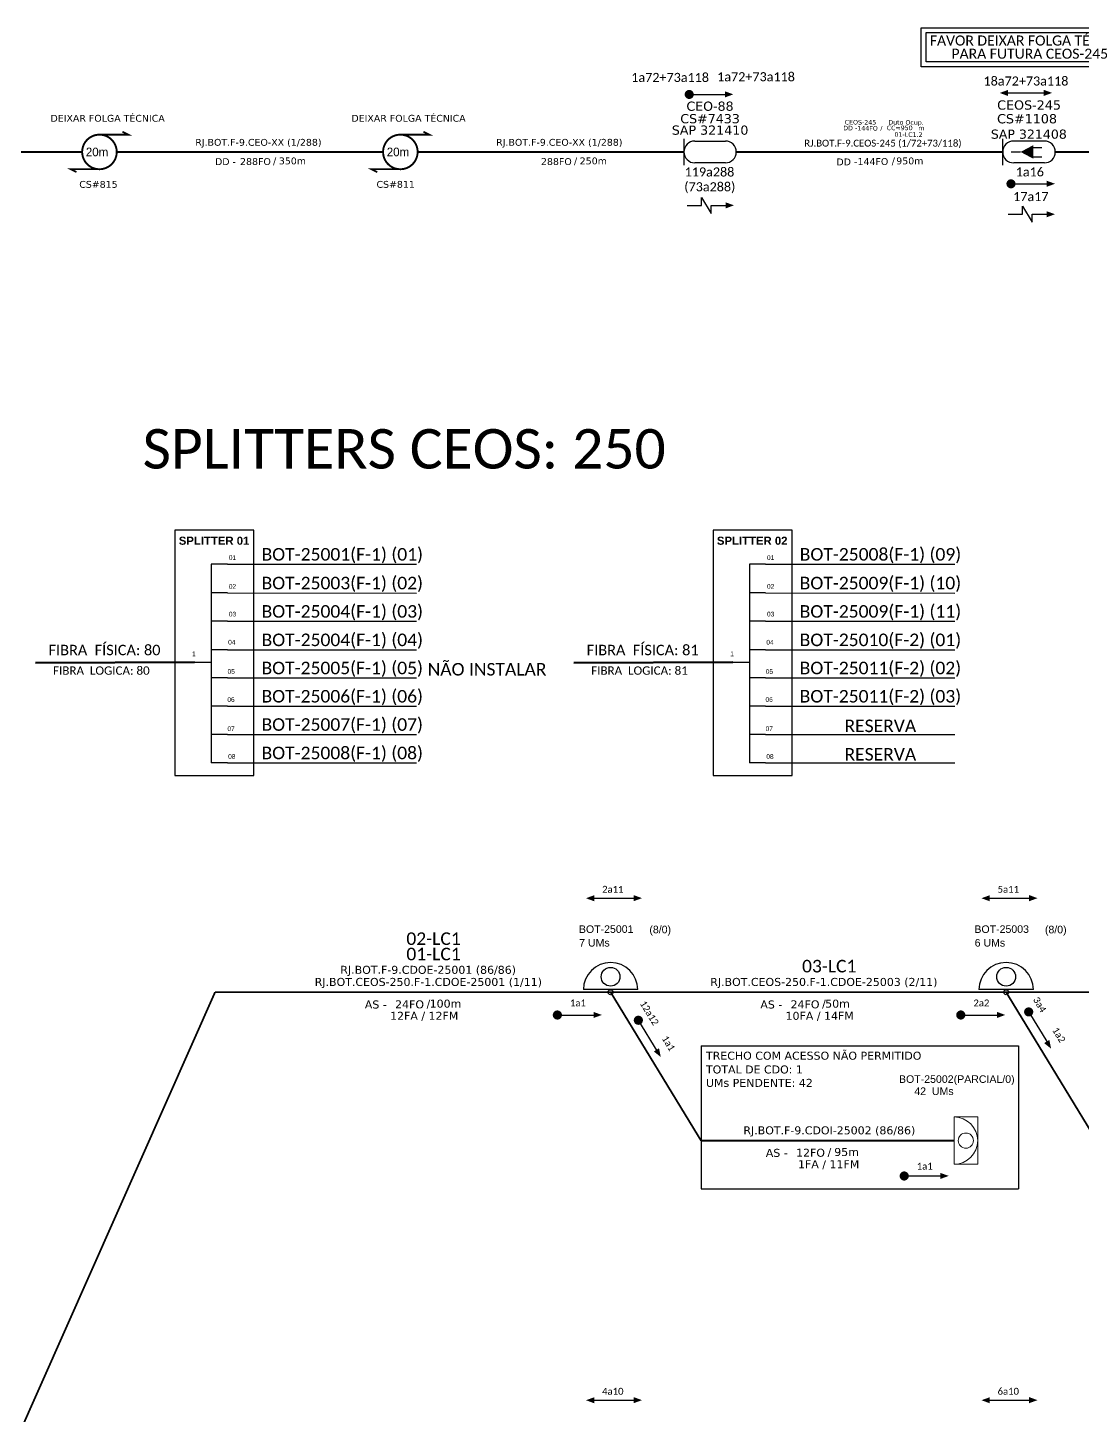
# Model space of a CAD drawing. Header units: millimetres. Extents: x 6890 to 7761, y -602 to 149.
# Drawn here: x 7030.3 to 7261, y -194.7 to 108.7 of the extents above; entities that cross this region are included whole.
import ezdxf
from ezdxf.enums import TextEntityAlignment as Align

# ---------------------------------------------------------------- set-up
doc = ezdxf.new("R2010")
doc.units = ezdxf.units.MM
for name, color, linetype, lineweight in [("20.0-LEGENDA DOS CDO'S", 1, 'Continuous', 0), ('20.1-CDO_INTERIOR', 1, 'Continuous', 0), ('20.2-CDO_POSTE', 1, 'Continuous', 5), ('40.1-ETIQUETAS', 1, 'Continuous', 20)]:
    doc.layers.add(name, color=color, linetype=linetype, lineweight=lineweight)
for name, color, linetype in [('20.4-CEOS', 1, 'Continuous'), ('20.5-CABO AÉREO', 1, 'Continuous'), ('20.5-CEO', 1, 'Continuous'), ('CABO OPTICO EXISTENTE', 5, 'Continuous'), ('CAP a instalar', 1, 'Continuous'), ('CD de instalação futura', 8, 'Continuous'), ('label_cabos', 7, 'Continuous'), ('SETA', 7, 'Continuous')]:
    doc.layers.add(name, color=color, linetype=linetype)
doc.styles.add('ARIAL', font='arial.ttf')
doc.styles.add('siredit', font='verdana.ttf')
doc.linetypes.add('FENCELINE1', pattern='A,0.25,-0.1,[133,ltypeshp.shx,S=0.1,R=0,X=-0.1,Y=0],-0.1,1', length=1.45)

# ---------------------------------------------------------------- blocks, each defined once
blk = doc.blocks.new('ETIQUETA_RS5F')
at = {"layer": '40.1-ETIQUETAS', "color": 0, "style": 'siredit'}
blk.add_text('/', height=1.5, dxfattribs=at).set_placement((1.55, -1.95), align=Align.MIDDLE_RIGHT)
for tag, p in [('ETIQUETA_R_SECUNDARIA', (1.18, 2.1)), ('ETIQUETA_R_PRIMARIA', (1.18, 4.1)), ('F_ATIVAS/F_MORTAS', (1.11, -4.24))]:
    blk.add_attdef(tag, text='', height=1.5, dxfattribs=at).set_placement(p, align=Align.MIDDLE_CENTER)
for tag, p in [('TIPO_CABO', (-6.62, -2.12)), ('CAP_CABO', (0.37, -2.09))]:
    blk.add_attdef(tag, text='', height=1.5, dxfattribs=at).set_placement(p, align=Align.MIDDLE_RIGHT)
blk.add_attdef('METROS', text='', height=1.5, dxfattribs=at).set_placement((2.11, -1.95), align=Align.MIDDLE_LEFT)
for tag, p in [('FUSÃO_1', (0.82, -8.39)), ('FUSÃO_2', (0.82, -10.6)), ('FUSÃO_3', (0.82, -12.93)), ('FUSÃO_4', (0.82, -15.14)), ('FUSÃO_5', (0.82, -17.16))]:
    blk.add_attdef(tag, text='', height=1.5, dxfattribs=at).set_placement(p, align=Align.CENTER)
blk = doc.blocks.new('CDOE-TEXTO PADRÃO')
at = {"layer": "20.0-LEGENDA DOS CDO'S", "color": 0, "style": 'ARIAL'}
for tag, p in [('CDO_N', (0.49, 7.39)), ('SAP', (0.51, 1.67)), ('CORDOALHA', (0.5, 4.33)), ('SPLITER_1', (0.59, -0.91)), ('SPLITER_2', (0.6, -3.55)), ('(XX-XX_F)S', (0.54, -8.29)), ('(XX-XX_L)S', (0.55, -10.83)), ('UMS', (0.55, -13.15))]:
    blk.add_attdef(tag, p, '', height=1.7, rotation=0.118, dxfattribs=at)
blk.add_attdef('FIBRAS_UTILIZADAS', text='', height=1.7, rotation=0.118, dxfattribs=at).set_placement((19.77, 7.43), align=Align.CENTER)
blk = doc.blocks.new('CDOE POSTE_')
at = {"color": 1}
blk.add_line((12.92, -5.49), (-2.38, -5.49), dxfattribs=at)
for centre, radius in [((5.27, -1.86), 2.64), ((5.27, -6.2), 0.708)]:
    blk.add_circle(centre, radius, dxfattribs=at)
blk.add_arc((5.27, -5.49), 7.65, 0, 180, dxfattribs=at)
blk = doc.blocks.new('CDOI_INT')
at = {"layer": '20.1-CDO_INTERIOR', "color": 0, "lineweight": 18}
blk.add_lwpolyline([(4.25, -4.25), (4.25, 4.25), (0, 4.25), (0, -4.25)], close=True, dxfattribs=at)
blk.add_circle((2.12, 0), 1.36, dxfattribs=at)
blk.add_arc((0, 0), 4.25, 270, 90, dxfattribs=at)
at = {"layer": "20.0-LEGENDA DOS CDO'S", "color": 0, "style": 'ARIAL'}
for tag, p in [('CDO_N', (-0.08, 10.38)), ('SPLITER_1', (21.18, 10.38)), ('SPLITER_2', (21.19, 8.68)), ('SAP', (-0.08, 6.23)), ('SURVEY', (-0.08, 8.2)), ('1:XX', (5.94, -2.22)), ('UMS', (5.94, -4.24))]:
    blk.add_attdef(tag, p, '', height=1.36, dxfattribs=at)
blk.add_attdef('FIBRAS_UTILIZADAS', text='', height=1.36, dxfattribs=at).set_placement((15.34, 10.38), align=Align.CENTER)
blk = doc.blocks.new('Inst CB DT OCUP CFOA-SM-DD-S-144')
at = {"layer": 'label_cabos', "color": 0, "style": 'siredit'}
for tag, flags, p in [('ID_ATIVIDADE', 3, (1.31, 2.67)), ('FATOR', 1, (11.56, 2.55))]:
    blk.add_attdef(tag, text='', height=1, rotation=359.69, dxfattribs=dict(at, flags=flags)).set_placement(p, align=Align.MIDDLE_CENTER)
for tag, p in [('TIPO_CABO', (1.11, 0)), ('DESTINO_CABO', (3.13, 1.26)), ('CABO', (4.69, -0.05)), ('/', (7.71, -0.05)), ('LANCE', (10.41, 0.02)), ('TIPO_CABO', (13.11, 1.24)), ('UND', (16.46, 0)), ('FID', (13.65, -1.41))]:
    blk.add_attdef(tag, text='', height=1, rotation=359.69, dxfattribs=at).set_placement(p, align=Align.MIDDLE_CENTER)
blk.add_attdef('QTDE', (11.93, -0.45), '', height=1, rotation=359.69, dxfattribs=at)
blk = doc.blocks.new('*U30')
at = {"layer": '20.5-CEO'}
for p, q in [((-1.56, 1.26), (1.8, 1.26)), ((1.8, -1.13), (-1.56, -1.13))]:
    blk.add_line(p, q, dxfattribs=at)
blk.add_lwpolyline([(-2.75, 1.51), (-2.75, -1.38)], dxfattribs=at)
for centre, start, end in [((-1.56, 0.07), 90, 270), ((1.8, 0.07), 270, 90)]:
    blk.add_arc(centre, 1.2, start, end, dxfattribs=at)
at = {"layer": '20.5-CEO', "color": 7, "style": 'siredit'}
for tag, p in [('FID', (0.11, 5.61)), ('LOCAL', (0.12, 4.23)), ('SAP', (0.12, 2.97)), ('FIBRAS_RESERVA', (0.12, -1.94))]:
    blk.add_attdef(tag, text='', height=1.01, dxfattribs=at).set_placement(p, align=Align.TOP_CENTER)
for tag, flags, p in [('ID_ATIVIDADE', 3, (0.11, -3.51)), ('FATOR', 1, (0.11, -4.82))]:
    blk.add_attdef(tag, text='', height=1.01, dxfattribs=dict(at, flags=flags)).set_placement(p, align=Align.TOP_CENTER)
at = {"layer": '20.5-CEO', "color": 7, "style": 'siredit', "flags": 3}
blk.add_attdef('QTDE', (-4.88, -7.06), '', height=1.01, dxfattribs=at)

msp = doc.modelspace()

# ---------------------------------------------------------------- linework, layer by layer
at = {"color": 7, "linetype": 'Continuous'}
for p, q in [((7070.46, -8.59), (7070.46, -52.02)), ((7073.98, -8.59), (7070.46, -8.59)), ((7188.18, -8.59), (7188.18, -52.02)), ((7191.69, -8.59), (7188.18, -8.59)), ((7073.98, -14.87), (7070.46, -14.87)), ((7191.69, -14.87), (7188.18, -14.87)), ((7073.98, -21.06), (7070.46, -21.06)), ((7191.69, -21.06), (7188.18, -21.06)), ((7073.98, -27.29), (7070.46, -27.29)), ((7191.69, -27.29), (7188.18, -27.29)), ((7066.81, -30.02), (7070.45, -30.02)), ((7184.53, -30.02), (7188.16, -30.02)), ((7073.98, -33.45), (7070.46, -33.45)), ((7191.69, -33.45), (7188.18, -33.45)), ((7073.98, -39.61), (7070.46, -39.61)), ((7191.69, -39.61), (7188.18, -39.61)), ((7073.98, -45.8), (7070.46, -45.8)), ((7191.69, -45.8), (7188.18, -45.8)), ((7073.98, -52.02), (7070.46, -52.02)), ((7191.69, -52.02), (7188.18, -52.02))]:
    msp.add_line(p, q, dxfattribs=at)
at = {"color": 10, "linetype": 'Continuous'}
for p, q in [((7073.98, -8.59), (7115.35, -8.6)), ((7191.69, -8.59), (7233.07, -8.6)), ((7073.98, -14.87), (7115.35, -14.89)), ((7191.69, -14.87), (7233.07, -14.89)), ((7073.98, -21.06), (7115.35, -21.08)), ((7191.69, -21.06), (7233.07, -21.08)), ((7073.98, -27.29), (7115.35, -27.3)), ((7191.69, -27.29), (7233.07, -27.3)), ((7073.98, -33.44), (7115.35, -33.45)), ((7191.69, -33.44), (7233.07, -33.45)), ((7073.98, -39.61), (7115.35, -39.63)), ((7191.69, -39.61), (7233.07, -39.63)), ((7073.98, -45.8), (7115.35, -45.82)), ((7191.69, -45.8), (7233.07, -45.82)), ((7073.98, -52.02), (7115.35, -52.03)), ((7191.69, -52.02), (7233.07, -52.03))]:
    msp.add_line(p, q, dxfattribs=at)
at = {"color": 1, "linetype": 'Continuous', "lineweight": 60}
for p, q in [((7066.81, -30.02), (7032.03, -30.13)), ((7184.53, -30.02), (7149.74, -30.13))]:
    msp.add_line(p, q, dxfattribs=at)
at = {"color": 3, "ltscale": 9e-07}
for points in [[(7225.75, 108.7), (7272.98, 108.7), (7272.98, 100.19), (7225.75, 100.19)], [(7226.8, 107.66), (7271.93, 107.66), (7271.93, 101.24), (7226.8, 101.24)]]:
    msp.add_lwpolyline(points, close=True, dxfattribs=at)
at = {"color": 0, "const_width": 0.99}
for points in [[(7174.5, 94.12, 1), (7175.49, 94.12, 1)], [(7244.88, 74.58, 1), (7245.87, 74.58, 1)]]:
    msp.add_lwpolyline(points, format="xyb", close=True, dxfattribs=at)
at = {"color": 5, "const_width": 0.42}
for points in [[(7045.99, 85.33, 1.000012), (7045.99, 77.77, 0.999978)], [(7111.81, 85.33, 1.000012), (7111.81, 77.77, 0.999978)]]:
    msp.add_lwpolyline(points, format="xyb", close=True, dxfattribs=at)
at = {"color": 5, "const_width": 0.394}
for points in [[(7045.99, 85.33), (7052.29, 85.33), (7051.03, 85.96)], [(7111.81, 85.33), (7118.11, 85.33), (7116.85, 85.96)], [(7045.99, 77.77), (7039.69, 77.77), (7040.95, 77.14)], [(7111.81, 77.77), (7105.51, 77.77), (7106.77, 77.14)]]:
    msp.add_lwpolyline(points, dxfattribs=at)
at = {"color": 0}
for points in [[(7177.71, 69.87), (7177.71, 71.62), (7179.8, 68.12), (7179.81, 69.87)], [(7247.93, 67.93), (7247.93, 69.69), (7250.02, 66.19), (7250.02, 67.93)]]:
    msp.add_lwpolyline(points, dxfattribs=at)
at = {"color": 7}
for points in [[(7062.49, -54.8), (7079.77, -54.8), (7079.77, -1.15), (7062.49, -1.15)], [(7180.21, -54.8), (7197.49, -54.8), (7197.49, -1.15), (7180.21, -1.15)]]:
    msp.add_lwpolyline(points, close=True, dxfattribs=at)
at = {"const_width": 1}
for points in [[(7145.65, -107.16, 1), (7146.65, -107.16, 1)], [(7233.9, -107.16, 1), (7234.9, -107.16, 1)], [(7248.99, -106.06, 1), (7249.51, -106.91, 1)], [(7163.61, -107.89, 1), (7164.13, -108.74, 1)]]:
    msp.add_lwpolyline(points, format="xyb", close=True, dxfattribs=at)
at = {"color": 3}
for points in [[(7177.58, -113.87), (7247, -113.87), (7247, -145.2)], [(7177.58, -113.87), (7177.58, -145.2)], [(7177.58, -145.2), (7247, -145.2)]]:
    msp.add_lwpolyline(points, dxfattribs=at)
at = {"color": 8, "const_width": 1}
msp.add_lwpolyline([(7221.52, -142.36, 1), (7222.52, -142.36, 1)], format="xyb", close=True, dxfattribs=at)
at = {"layer": '20.4-CEOS', "color": 8}
for p, q in [((7252.68, 83.94), (7245.97, 83.94)), ((7252.68, 79.15), (7245.97, 79.15))]:
    msp.add_line(p, q, dxfattribs=at)
for points in [[(7243.58, 78.66), (7243.58, 84.43)], [(7250.12, 82.5), (7252.16, 82.5)], [(7245.43, 81.55), (7247.47, 81.55)], [(7250.12, 80.5), (7252.16, 80.5)]]:
    msp.add_lwpolyline(points, dxfattribs=at)
msp.add_lwpolyline([(7247.47, 81.55, 0, 2.95, 0), (7250.24, 81.55, 2.95, 2.95, 0)], format="xyseb", dxfattribs=at)
for centre, start, end in [((7245.97, 81.55), 90, 270), ((7252.68, 81.55), 270, 90)]:
    msp.add_arc(centre, 2.39, start, end, dxfattribs=at)
at = {"layer": '20.5-CABO AÉREO', "color": 5, "ltscale": 50, "const_width": 0.4}
for points in [[(6983.95, 81.55), (7042.21, 81.55)], [(7049.77, 81.55), (7108.03, 81.55)], [(7115.59, 81.55), (7173.85, 81.55)]]:
    msp.add_lwpolyline(points, dxfattribs=at)
at = {"layer": '40.1-ETIQUETAS', "color": 5, "const_width": 0.4}
for points in [[(7185.35, 81.55), (7243.58, 81.55)], [(7255.08, 81.55), (7313.31, 81.55)]]:
    msp.add_lwpolyline(points, dxfattribs=at)
at = {"layer": 'CAP a instalar', "linetype": 'FENCELINE1', "ltscale": 6, "const_width": 0.4}
for points in [[(6962.58, -347.01), (7071.28, -102.17)], [(7071.28, -102.17), (7157.8, -102.17)], [(7157.8, -102.17), (7244.31, -102.17)], [(7244.31, -102.17), (7330.83, -102.17)]]:
    msp.add_lwpolyline(points, dxfattribs=at)
at = {"layer": 'CAP a instalar', "color": 8, "linetype": 'FENCELINE1', "ltscale": 6, "const_width": 0.4}
for points in [[(7157.8, -102.17), (7177.58, -134.62)], [(7244.31, -102.17), (7264.09, -134.62)], [(7177.58, -134.62), (7232.92, -134.62)]]:
    msp.add_lwpolyline(points, dxfattribs=at)
at = {"layer": 'SETA', "color": 0}
for points in [[(7175, 94.12), (7183.51, 94.12)], [(7244.73, 94.45), (7253.24, 94.45)], [(7245.37, 74.58), (7253.88, 74.58)], [(7174.55, 69.87), (7177.71, 69.87)], [(7179.81, 69.87), (7182.97, 69.87)], [(7244.77, 67.93), (7247.93, 67.93)], [(7250.02, 67.93), (7253.19, 67.93)]]:
    msp.add_lwpolyline(points, dxfattribs=at)
at = {"layer": 'SETA'}
for points in [[(7154.24, -81.63), (7162.83, -81.63)], [(7240.75, -81.63), (7249.35, -81.63)], [(7146.15, -107.16), (7154.75, -107.16)], [(7163.7, -108.04), (7168.16, -115.38)], [(7234.4, -107.16), (7243, -107.16)], [(7249.08, -106.21), (7253.55, -113.55)], [(7154.24, -191.39), (7162.83, -191.39)], [(7240.75, -191.39), (7249.35, -191.39)]]:
    msp.add_lwpolyline(points, dxfattribs=at)
at = {"layer": 'SETA', "color": 8}
msp.add_lwpolyline([(7222.02, -142.36), (7230.61, -142.36)], dxfattribs=at)
at = {"layer": 'SETA', "color": 0}
for points in [[(7182.83, 94.8), (7184.64, 94.14), (7182.83, 93.48)], [(7244.73, 95.11), (7242.91, 94.45), (7244.73, 93.79)], [(7252.56, 95.12), (7254.37, 94.46), (7252.56, 93.8)], [(7253.2, 75.25), (7255.02, 74.59), (7253.2, 73.93)], [(7182.97, 70.53), (7184.78, 69.87), (7182.97, 69.21)], [(7253.19, 68.59), (7255, 67.93), (7253.19, 67.27)]]:
    msp.add_solid(points, dxfattribs=at)
at = {"layer": 'SETA'}
for points in [[(7154.24, -82.3), (7152.41, -81.63), (7154.24, -80.96)], [(7162.83, -80.94), (7164.67, -81.61), (7162.83, -82.28)], [(7240.75, -82.3), (7238.92, -81.63), (7240.75, -80.96)], [(7249.35, -80.94), (7251.18, -81.61), (7249.35, -82.28)], [(7154.06, -106.48), (7155.89, -107.15), (7154.06, -107.81)], [(7242.31, -106.48), (7244.14, -107.15), (7242.31, -107.81)], [(7168.39, -114.44), (7168.77, -116.35), (7167.25, -115.13)], [(7253.77, -112.61), (7254.15, -114.52), (7252.63, -113.3)], [(7154.24, -192.06), (7152.41, -191.39), (7154.24, -190.73)], [(7162.83, -190.71), (7164.67, -191.37), (7162.83, -192.04)], [(7240.75, -192.06), (7238.92, -191.39), (7240.75, -190.73)], [(7249.35, -190.71), (7251.18, -191.37), (7249.35, -192.04)]]:
    msp.add_solid(points, dxfattribs=at)
at = {"layer": 'SETA', "color": 8}
msp.add_solid([(7229.92, -141.68), (7231.76, -142.34), (7229.92, -143.01)], dxfattribs=at)

# ---------------------------------------------------------------- block references
at = {"color": 6, "lineweight": 0}
ref = msp.add_blockref('Inst CB DT OCUP CFOA-SM-DD-S-144', (7209.32, 86.78), dxfattribs=at)
ref.add_attrib('DESTINO_CABO', 'CEOS-245', dxfattribs={"layer": 'label_cabos', "color": 0, "height": 1, "rotation": 359.69, "style": 'siredit'}).set_placement((7212.45, 88.04), align=Align.MIDDLE_CENTER)
ref.add_attrib('TIPO_CABO', 'Duto Ocup.', dxfattribs={"layer": 'label_cabos', "color": 0, "height": 1, "rotation": 359.69, "style": 'siredit'}).set_placement((7222.43, 88.02), align=Align.MIDDLE_CENTER)
ref.add_attrib('/', '/', dxfattribs={"layer": 'label_cabos', "color": 0, "height": 1, "rotation": 359.69, "style": 'siredit'}).set_placement((7217.03, 86.73), align=Align.MIDDLE_CENTER)
ref.add_attrib('FID', '01-LC1.2', dxfattribs={"layer": 'label_cabos', "color": 0, "height": 1, "rotation": 359.69, "style": 'siredit'}).set_placement((7222.96, 85.36), align=Align.MIDDLE_CENTER)
ref.add_attrib('LANCE', 'CC=', dxfattribs={"layer": 'label_cabos', "color": 0, "height": 1, "rotation": 359.69, "style": 'siredit'}).set_placement((7219.73, 86.8), align=Align.MIDDLE_CENTER)
ref.add_attrib('UND', 'm', dxfattribs={"layer": 'label_cabos', "color": 0, "height": 1, "rotation": 359.69, "style": 'siredit'}).set_placement((7225.78, 86.78), align=Align.MIDDLE_CENTER)
ref.add_attrib('CABO', '144FO', dxfattribs={"layer": 'label_cabos', "color": 0, "height": 1, "rotation": 359.69, "style": 'siredit'}).set_placement((7214, 86.73), align=Align.MIDDLE_CENTER)
ref.add_attrib('TIPO_CABO', 'DD - ', dxfattribs={"layer": 'label_cabos', "color": 0, "height": 1, "rotation": 359.69, "style": 'siredit'}).set_placement((7210.43, 86.77), align=Align.MIDDLE_CENTER)
ref.add_attrib('QTDE', '950', (7221.25, 86.32), dxfattribs={"layer": 'label_cabos', "color": 0, "height": 1, "rotation": 359.69, "style": 'siredit'})
at = {"layer": '20.2-CDO_POSTE'}
ref = msp.add_blockref('CDOE-TEXTO PADRÃO', (7157.96, -100.29), dxfattribs=dict(at, xscale=0.972000002861023, yscale=0.972000002861023, zscale=0.972000002861023))
ref.add_attrib('CDO_N', 'BOT-25001', (7150.87, -89.22), dxfattribs={"layer": "20.0-LEGENDA DOS CDO'S", "color": 0, "height": 1.652, "rotation": 0.118, "style": 'ARIAL'})
ref.add_attrib('CORDOALHA', '7 UMs', (7150.93, -92.2), dxfattribs={"layer": "20.0-LEGENDA DOS CDO'S", "color": 0, "height": 1.652, "rotation": 0.118, "style": 'ARIAL'})
ref.add_attrib('FIBRAS_UTILIZADAS', '       (8/0)', dxfattribs={"layer": "20.0-LEGENDA DOS CDO'S", "color": 0, "height": 1.6523, "rotation": 0.118, "style": 'ARIAL'}).set_placement((7166.41, -89.3), align=Align.CENTER)
ref = msp.add_blockref('CDOE-TEXTO PADRÃO', (7244.47, -100.29), dxfattribs=dict(at, xscale=0.972000002861023, yscale=0.972000002861023, zscale=0.972000002861023))
ref.add_attrib('CDO_N', 'BOT-25003', (7237.38, -89.22), dxfattribs={"layer": "20.0-LEGENDA DOS CDO'S", "color": 0, "height": 1.652, "rotation": 0.118, "style": 'ARIAL'})
ref.add_attrib('CORDOALHA', '6 UMs', (7237.44, -92.2), dxfattribs={"layer": "20.0-LEGENDA DOS CDO'S", "color": 0, "height": 1.652, "rotation": 0.118, "style": 'ARIAL'})
ref.add_attrib('FIBRAS_UTILIZADAS', '       (8/0)', dxfattribs={"layer": "20.0-LEGENDA DOS CDO'S", "color": 0, "height": 1.6523, "rotation": 0.118, "style": 'ARIAL'}).set_placement((7252.93, -89.3), align=Align.CENTER)
at = {"layer": '20.5-CEO', "color": 0, "lineweight": 0}
ref = msp.add_blockref('*U30', (7179.32, 81.41), dxfattribs=dict(at, xscale=1.988197485649835, yscale=1.988197485649835, zscale=1.988197485649835))
ref.add_attrib('LOCAL', 'CS#7433', dxfattribs={"color": 7, "height": 2.016, "style": 'siredit'}).set_placement((7179.56, 89.83), align=Align.TOP_CENTER)
ref.add_attrib('SAP', 'SAP 321410', dxfattribs={"color": 7, "height": 2.016, "style": 'siredit'}).set_placement((7179.56, 87.33), align=Align.TOP_CENTER)
ref.add_attrib('FID', 'CEO-88', dxfattribs={"layer": '20.4-CEOS', "color": 7, "height": 2.007, "style": 'siredit'}).set_placement((7179.54, 92.56), align=Align.TOP_CENTER)
at = {"layer": 'CAP a instalar', "linetype": 'FENCELINE1', "ltscale": 7}
ref = msp.add_blockref('ETIQUETA_RS5F', (7116.55, -102.39), dxfattribs=dict(at, xscale=1.166399984999771, yscale=1.166399984999771, zscale=1.166399984999771))
ref.add_attrib('ETIQUETA_R_PRIMARIA', 'RJ.BOT.F-9.CDOE-25001 (86/86)', dxfattribs={"layer": '40.1-ETIQUETAS', "color": 0, "height": 1.7496, "style": 'siredit'}).set_placement((7117.89, -97.28), align=Align.MIDDLE_CENTER)
ref.add_attrib('ETIQUETA_R_SECUNDARIA', 'RJ.BOT.CEOS-250.F-1.CDOE-25001 (1/11)', dxfattribs={"layer": '40.1-ETIQUETAS', "color": 0, "height": 1.7496, "style": 'siredit'}).set_placement((7117.93, -99.93), align=Align.MIDDLE_CENTER)
ref.add_attrib('TIPO_CABO', 'AS -', dxfattribs={"layer": '40.1-ETIQUETAS', "color": 0, "height": 1.75, "style": 'siredit'}).set_placement((7108.83, -104.86), align=Align.MIDDLE_RIGHT)
ref.add_attrib('CAP_CABO', '24FO', dxfattribs={"layer": '40.1-ETIQUETAS', "color": 0, "height": 1.75, "style": 'siredit'}).set_placement((7116.98, -104.83), align=Align.MIDDLE_RIGHT)
ref.add_attrib('METROS', '100m', dxfattribs={"layer": '40.1-ETIQUETAS', "color": 0, "height": 1.75, "style": 'siredit'}).set_placement((7118.22, -104.67), align=Align.MIDDLE_LEFT)
ref.add_attrib('F_ATIVAS/F_MORTAS', '12FA / 12FM', dxfattribs={"layer": '40.1-ETIQUETAS', "color": 0, "height": 1.7496, "style": 'siredit'}).set_placement((7117.02, -107.34), align=Align.MIDDLE_CENTER)
ref = msp.add_blockref('ETIQUETA_RS5F', (7203.06, -102.39), dxfattribs=dict(at, xscale=1.166399984999771, yscale=1.166399984999771, zscale=1.166399984999771))
ref.add_attrib('ETIQUETA_R_SECUNDARIA', 'RJ.BOT.CEOS-250.F-1.CDOE-25003 (2/11)', dxfattribs={"layer": '40.1-ETIQUETAS', "color": 0, "height": 1.7496, "style": 'siredit'}).set_placement((7204.44, -99.93), align=Align.MIDDLE_CENTER)
ref.add_attrib('TIPO_CABO', 'AS -', dxfattribs={"layer": '40.1-ETIQUETAS', "color": 0, "height": 1.75, "style": 'siredit'}).set_placement((7195.35, -104.86), align=Align.MIDDLE_RIGHT)
ref.add_attrib('CAP_CABO', '24FO', dxfattribs={"layer": '40.1-ETIQUETAS', "color": 0, "height": 1.75, "style": 'siredit'}).set_placement((7203.49, -104.83), align=Align.MIDDLE_RIGHT)
ref.add_attrib('METROS', '50m', dxfattribs={"layer": '40.1-ETIQUETAS', "color": 0, "height": 1.75, "style": 'siredit'}).set_placement((7204.74, -104.67), align=Align.MIDDLE_LEFT)
ref.add_attrib('F_ATIVAS/F_MORTAS', '10FA / 14FM', dxfattribs={"layer": '40.1-ETIQUETAS', "color": 0, "height": 1.7496, "style": 'siredit'}).set_placement((7203.53, -107.34), align=Align.MIDDLE_CENTER)
at = {"layer": 'CAP a instalar', "color": 8, "linetype": 'FENCELINE1', "ltscale": 7}
ref = msp.add_blockref('ETIQUETA_RS5F', (7204.26, -134.83), dxfattribs=dict(at, xscale=1.166399984998861, yscale=1.166399984998861, zscale=1.166399984998861))
ref.add_attrib('ETIQUETA_R_SECUNDARIA', 'RJ.BOT.F-9.CDOI-25002 (86/86)', dxfattribs={"layer": 'CABO OPTICO EXISTENTE', "color": 0, "height": 1.7496, "style": 'siredit'}).set_placement((7205.64, -132.38), align=Align.MIDDLE_CENTER)
ref.add_attrib('TIPO_CABO', 'AS -', dxfattribs={"layer": '40.1-ETIQUETAS', "color": 0, "height": 1.75, "style": 'siredit'}).set_placement((7196.54, -137.3), align=Align.MIDDLE_RIGHT)
ref.add_attrib('CAP_CABO', '12FO', dxfattribs={"layer": '40.1-ETIQUETAS', "color": 0, "height": 1.75, "style": 'siredit'}).set_placement((7204.69, -137.27), align=Align.MIDDLE_RIGHT)
ref.add_attrib('METROS', '95m', dxfattribs={"layer": '40.1-ETIQUETAS', "color": 0, "height": 1.75, "style": 'siredit'}).set_placement((7206.72, -137.11), align=Align.MIDDLE_LEFT)
ref.add_attrib('F_ATIVAS/F_MORTAS', '1FA / 11FM', dxfattribs={"layer": '40.1-ETIQUETAS', "color": 0, "height": 1.75, "style": 'siredit'}).set_placement((7205.49, -139.78), align=Align.MIDDLE_CENTER)
at = {"layer": 'CD de instalação futura', "color": 8, "ltscale": 11}
ref = msp.add_blockref('CDOI_INT', (7232.93, -134.62), dxfattribs=dict(at, xscale=1.21541625498503, yscale=1.21541625498503, zscale=1.21541625498503))
ref.add_attrib('CDO_N', 'BOT-25002', dxfattribs={"layer": "20.0-LEGENDA DOS CDO'S", "color": 0, "height": 1.653, "style": 'ARIAL'}).set_placement((7232.82, -122), align=Align.RIGHT)
ref.add_attrib('FIBRAS_UTILIZADAS', '    (PARCIAL/0)', dxfattribs={"layer": "20.0-LEGENDA DOS CDO'S", "color": 0, "height": 1.65, "style": 'ARIAL'}).set_placement((7238.23, -122), align=Align.CENTER)
ref.add_attrib('SURVEY', '42  UMs', dxfattribs={"layer": "20.0-LEGENDA DOS CDO'S", "color": 0, "height": 1.653, "style": 'ARIAL'}).set_placement((7232.83, -124.65), align=Align.RIGHT)
at = {"layer": 'label_cabos', "xscale": 0.7775999903678894, "yscale": 0.7775999903678894, "zscale": 0.7775999903678894}
for p in [(7153.7, -97.35), (7240.22, -97.35)]:
    msp.add_blockref('CDOE POSTE_', p, dxfattribs=at)

# ---------------------------------------------------------------- texts
at = {"color": 0}
for p in [(7043.01, 80.6), (7108.83, 80.6)]:
    msp.add_text('20m', height=1.89, dxfattribs=at).set_placement(p)
at = {"color": 3, "style": 'siredit'}
for s, p in [('TRECHO COM ACESSO NÃO PERMITIDO', (7178.66, -116.93)), ('TOTAL DE CDO: 1', (7178.66, -119.94)), ('UMs PENDENTE: 42', (7178.66, -122.87))]:
    msp.add_text(s, height=1.7496, dxfattribs=at).set_placement(p)
at = {"color": 7, "char_height": 2.2, "width": 46.8706, "attachment_point": 5}
for s, insert in [('{\\fCalibri|b0|i0|c0|p34;FAVOR DEIXAR FOLGA TÉCNICA}', (7249.49, 105.9)), ('{\\fCalibri|b0|i0|c0|p34;PARA FUTURA CEOS-245}', (7249.49, 103.02))]:
    msp.add_mtext(s, dxfattribs=dict(at, insert=insert))
at = {"color": 0, "char_height": 1.98, "width": 25.1052, "attachment_point": 5}
for s, insert in [('{\\fCalibri|b0|i0|c0|p34;\\C7;1a72\\C1;+73a118}', (7170.82, 97.83)), ('{\\fCalibri|b0|i0|c0|p34;\\C7;1a72\\C1;+73a118}', (7189.61, 97.98)), ('{\\fCalibri|b0|i0|c0|p34;\\C7;18a72\\C1;+73a118}', (7248.65, 97.05)), ('{\\fCalibri|b0|i0|c0|p34;\\C7;1a16}', (7249.5, 77.18)), ('{\\fCalibri|b0|i0|c0|p34;\\C7;(73a288)}', (7179.5, 73.72)), ('{\\fCalibri|b0|i0|c0|p34;\\C7;17a17}', (7249.72, 71.78))]:
    msp.add_mtext(s, dxfattribs=dict(at, insert=insert))
at = {"color": 1, "insert": (7179.43, 77.16), "char_height": 1.98, "width": 25.1052, "attachment_point": 5}
msp.add_mtext('{\\fCalibri|b0|i0|c0|p34;119a288}', dxfattribs=at)
at = {"attachment_point": 5}
for s, insert, char_height, width in [('\\C7;\\fCalibri|b0|i0|c0|p34;SPLITTERS CEOS: 250', (7112.65, 16.58), 8.64, 131.666), ('{\\fArial|b1|i0|c0|p34;\\C10;SPLITTER 01}', (7071.06, -3.47), 1.7753, 17.28), ('{\\fArial|b1|i0|c0|p34;\\C10;SPLITTER 02}', (7188.77, -3.47), 1.7753, 17.28), ('\\C7;\\fCalibri|b0|i0|c0|p34;BOT-25001(F-1) (01)', (7099.11, -6.73), 2.7432, 40.9104), ('\\C7;\\fCalibri|b0|i0|c0|p34;BOT-25008(F-1) (09)', (7216.83, -6.73), 2.7432, 40.9104), ('\\C7;\\fArial|b0|i0;\\H0.578704x;01 ', (7075.09, -7.16), 1.7753, 3.7582), ('\\C7;\\fArial|b0|i0;\\H0.578704x;01 ', (7192.81, -7.16), 1.7753, 3.7582), ('\\C7;\\fCalibri|b0|i0|c0|p34;BOT-25003(F-1) (02)', (7099.11, -13.01), 2.7432, 40.9104), ('\\C7;\\fCalibri|b0|i0|c0|p34;BOT-25009(F-1) (10)', (7216.82, -13.01), 2.7432, 40.9104), ('\\C7;\\fArial|b0|i0|;\\H1.0273588255048;02 ', (7075.09, -13.45), 1.7753, 3.7582), ('\\C7;\\fArial|b0|i0|;\\H1.0273588255048;02 ', (7192.81, -13.45), 1.7753, 3.7582), ('\\C7;\\fCalibri|b0|i0|c0|p34;BOT-25004(F-1) (03)', (7099.11, -19.21), 2.7432, 40.9104), ('\\C7;\\fCalibri|b0|i0|c0|p34;BOT-25009(F-1) (11)', (7216.82, -19.21), 2.7432, 40.9104), ('\\C7;\\fArial|b0|i0|;\\H1.0273588255048;03 ', (7075.09, -19.51), 1.7753, 3.456), ('\\C7;\\fArial|b0|i0|;\\H1.0273588255048;03 ', (7192.81, -19.51), 1.7753, 3.456), ('\\C7;\\fCalibri|b0|i0|c0|p34;BOT-25004(F-1) (04)', (7099.11, -25.43), 2.7432, 40.9104), ('\\C7;\\fCalibri|b0|i0|c0|p34;BOT-25010(F-2) (01)', (7216.82, -25.43), 2.7432, 40.9104), ('\\C7;\\fCalibri|b0|i0|c0|p34;FIBRA  FÍSICA: 80', (7047.1, -27.37), 2.2859, 34.56), ('\\C7;\\fArial|b0|i0|;\\H1.0273588255048;04 ', (7074.94, -25.65), 1.7753, 3.7582), ('\\C7;\\fCalibri|b0|i0|c0|p34;FIBRA  FÍSICA: 81', (7164.81, -27.37), 2.2859, 34.56), ('\\C7;\\fArial|b0|i0|;\\H1.0273588255048;04 ', (7192.66, -25.65), 1.7753, 3.7582), ('\\C7;\\fArial|b0|i0|;\\H1.0273588255048;1', (7066.65, -28.19), 1.7753, 1.7584), ('\\C7;\\fCalibri|b0|i0|c0|p34;BOT-25005(F-1) (05)', (7099.1, -31.58), 2.7432, 40.9104), ('\\C7;\\fCalibri|b0|i0|c0|p34;NÃO INSTALAR', (7130.77, -31.58), 2.7432, 40.9104), ('\\C7;\\fArial|b0|i0|;\\H1.0273588255048;1', (7184.36, -28.19), 1.7753, 1.7584), ('\\C7;\\fCalibri|b0|i0|c0|p34;BOT-25011(F-2) (02)', (7216.82, -31.58), 2.7432, 40.9104), ('\\C7;\\fCalibri|b0|i0|c0|p34;FIBRA  LOGICA: 80', (7046.41, -31.86), 1.8289, 34.56), ('\\C7;\\fArial|b0|i0|;\\H1.0273588255048;05 ', (7074.81, -32.05), 1.7753, 4.6222), ('\\C7;\\fCalibri|b0|i0|c0|p34;FIBRA  LOGICA: 81', (7164.12, -31.86), 1.8289, 34.56), ('\\C7;\\fArial|b0|i0|;\\H1.0273588255048;05 ', (7192.53, -32.05), 1.7753, 4.6222), ('\\C7;\\fCalibri|b0|i0|c0|p34;BOT-25006(F-1) (06)', (7099.1, -37.76), 2.7432, 40.9104), ('\\C7;\\fCalibri|b0|i0|c0|p34;BOT-25011(F-2) (03)', (7216.82, -37.76), 2.7432, 40.9104), ('\\C7;\\fArial|b0|i0|;\\H1.0273588255048;06 ', (7074.77, -38.19), 1.7753, 3.7582), ('\\C7;\\fArial|b0|i0|;\\H1.0273588255048;06 ', (7192.48, -38.19), 1.7753, 3.7582), ('\\C7;\\fCalibri|b0|i0|c0|p34;BOT-25007(F-1) (07)', (7099.1, -43.94), 2.7432, 40.9104), ('\\C7;\\fArial|b0|i0|;\\H1.0273588255048;07 ', (7074.79, -44.57), 1.7753, 3.7582), ('\\C7;\\fArial|b0|i0|;\\H1.0273588255048;07 ', (7192.5, -44.57), 1.7753, 3.7582), ('\\C7;\\fCalibri|b0|i0|c0|p34;RESERVA', (7216.8, -43.95), 2.7432, 40.9104), ('\\C7;\\fCalibri|b0|i0|c0|p34;BOT-25008(F-1) (08)', (7099.1, -50.16), 2.7432, 40.9104), ('\\C7;\\fArial|b0|i0|;\\H1.0273588255048;08 ', (7074.94, -50.64), 1.7753, 3.7582), ('\\C7;\\fArial|b0|i0|;\\H1.0273588255048;08 ', (7192.66, -50.64), 1.7753, 3.7582), ('\\C7;\\fCalibri|b0|i0|c0|p34;RESERVA', (7216.8, -50.17), 2.7432, 40.9104), ('\\C7;\\fCalibri|b0|i0|c0|p34;2a11', (7158.28, -79.68), 1.5, 25.3588), ('\\C7;\\fCalibri|b0|i0|c0|p34;5a11', (7244.79, -79.68), 1.5, 25.3588), ('\\C3;\\fCalibri|b0|i0|c0|p34;02-LC1', (7119.07, -90.48), 2.7432, 40.9104), ('\\C3;\\fCalibri|b0|i0|c0|p34;01-LC1', (7119.07, -93.84), 2.7432, 40.9104), ('\\C3;\\fCalibri|b0|i0|c0|p34;03-LC1', (7205.62, -96.49), 2.7432, 40.9104), ('\\C7;\\fCalibri|b0|i0|c0|p34;1a1', (7150.65, -104.53), 1.5, 25.3588), ('\\C7;\\fCalibri|b0|i0|c0|p34;2a2', (7238.9, -104.53), 1.5, 25.3588), ('\\C7;\\fCalibri|b0|i0|c0|p34;4a10', (7158.28, -189.44), 1.5, 25.3588), ('\\C7;\\fCalibri|b0|i0|c0|p34;6a10', (7244.79, -189.44), 1.5, 25.3588)]:
    msp.add_mtext(s, dxfattribs=dict(at, insert=insert, char_height=char_height, width=width))
at = {"char_height": 1.5, "width": 25.3588, "attachment_point": 5, "rotation": 301.2901}
for s, insert in [('\\C7;\\fCalibri|b0|i0|c0|p34;12a12', (7166.28, -106.73)), ('\\C7;\\fCalibri|b0|i0|c0|p34;3a4', (7251.67, -104.9)), ('\\C7;\\fCalibri|b0|i0|c0|p34;1a1', (7170.47, -113.36)), ('\\C7;\\fCalibri|b0|i0|c0|p34;1a2', (7255.86, -111.53))]:
    msp.add_mtext(s, dxfattribs=dict(at, insert=insert))
at = {"color": 8, "insert": (7226.51, -140.23), "char_height": 1.5, "width": 25.3588, "attachment_point": 5}
msp.add_mtext('\\fCalibri|b0|i0|c0|p34;1a1', dxfattribs=at)
at = {"layer": '20.4-CEOS', "color": 7, "style": 'siredit'}
for s, height, p in [('CEOS-245', 2.028, (7249.33, 91.81)), ('CS#1108 ', 2.028, (7249.33, 88.81)), ('SAP 321408', 2, (7249.28, 85.44))]:
    msp.add_text(s, height=height, dxfattribs=at).set_placement(p, align=Align.MIDDLE_CENTER)
at = {"layer": '40.1-ETIQUETAS', "color": 0, "style": 'siredit'}
for s, p in [('DEIXAR FOLGA TÉCNICA', (7047.78, 88.91)), ('DEIXAR FOLGA TÉCNICA', (7113.6, 88.91)), ('RJ.BOT.F-9.CEO-XX (1/288)', (7080.76, 83.65)), ('RJ.BOT.F-9.CEO-XX (1/288)', (7146.58, 83.65)), ('CS#815', (7045.77, 74.46)), ('CS#811', (7110.79, 74.46))]:
    msp.add_text(s, height=1.5, dxfattribs=at).set_placement(p, align=Align.MIDDLE_CENTER)
for s, p in [('DD - ', (7076.5, 79.43)), ('288FO', (7083.48, 79.45)), ('/', (7084.66, 79.59)), ('288FO', (7149.3, 79.45)), ('/', (7150.48, 79.59)), ('DD - ', (7212.42, 79.37))]:
    msp.add_text(s, height=1.5, dxfattribs=at).set_placement(p, align=Align.MIDDLE_RIGHT)
for s, p in [('350m', (7085.23, 79.59)), ('250m', (7151.05, 79.59))]:
    msp.add_text(s, height=1.5, dxfattribs=at).set_placement(p, align=Align.MIDDLE_LEFT)
at = {"layer": '40.1-ETIQUETAS', "color": 7, "style": 'siredit'}
for s, p in [('144FO', (7218.54, 79.45)), ('/', (7219.99, 79.59))]:
    msp.add_text(s, height=1.5, dxfattribs=at).set_placement(p, align=Align.MIDDLE_RIGHT)
msp.add_text('950m', height=1.5, dxfattribs=at).set_placement((7220.28, 79.59), align=Align.MIDDLE_LEFT)
at = {"layer": '40.1-ETIQUETAS', "color": 7, "insert": (7217.37, 83.31), "char_height": 1.5, "width": 60.0234, "attachment_point": 5, "style": 'siredit'}
msp.add_mtext('{\\fCalibri|b0|i0|c0|p34;RJ.BOT.F-9.CEOS-245 (1/72\\C1;+73/118) }', dxfattribs=at)

doc.saveas('drawing.dxf')
